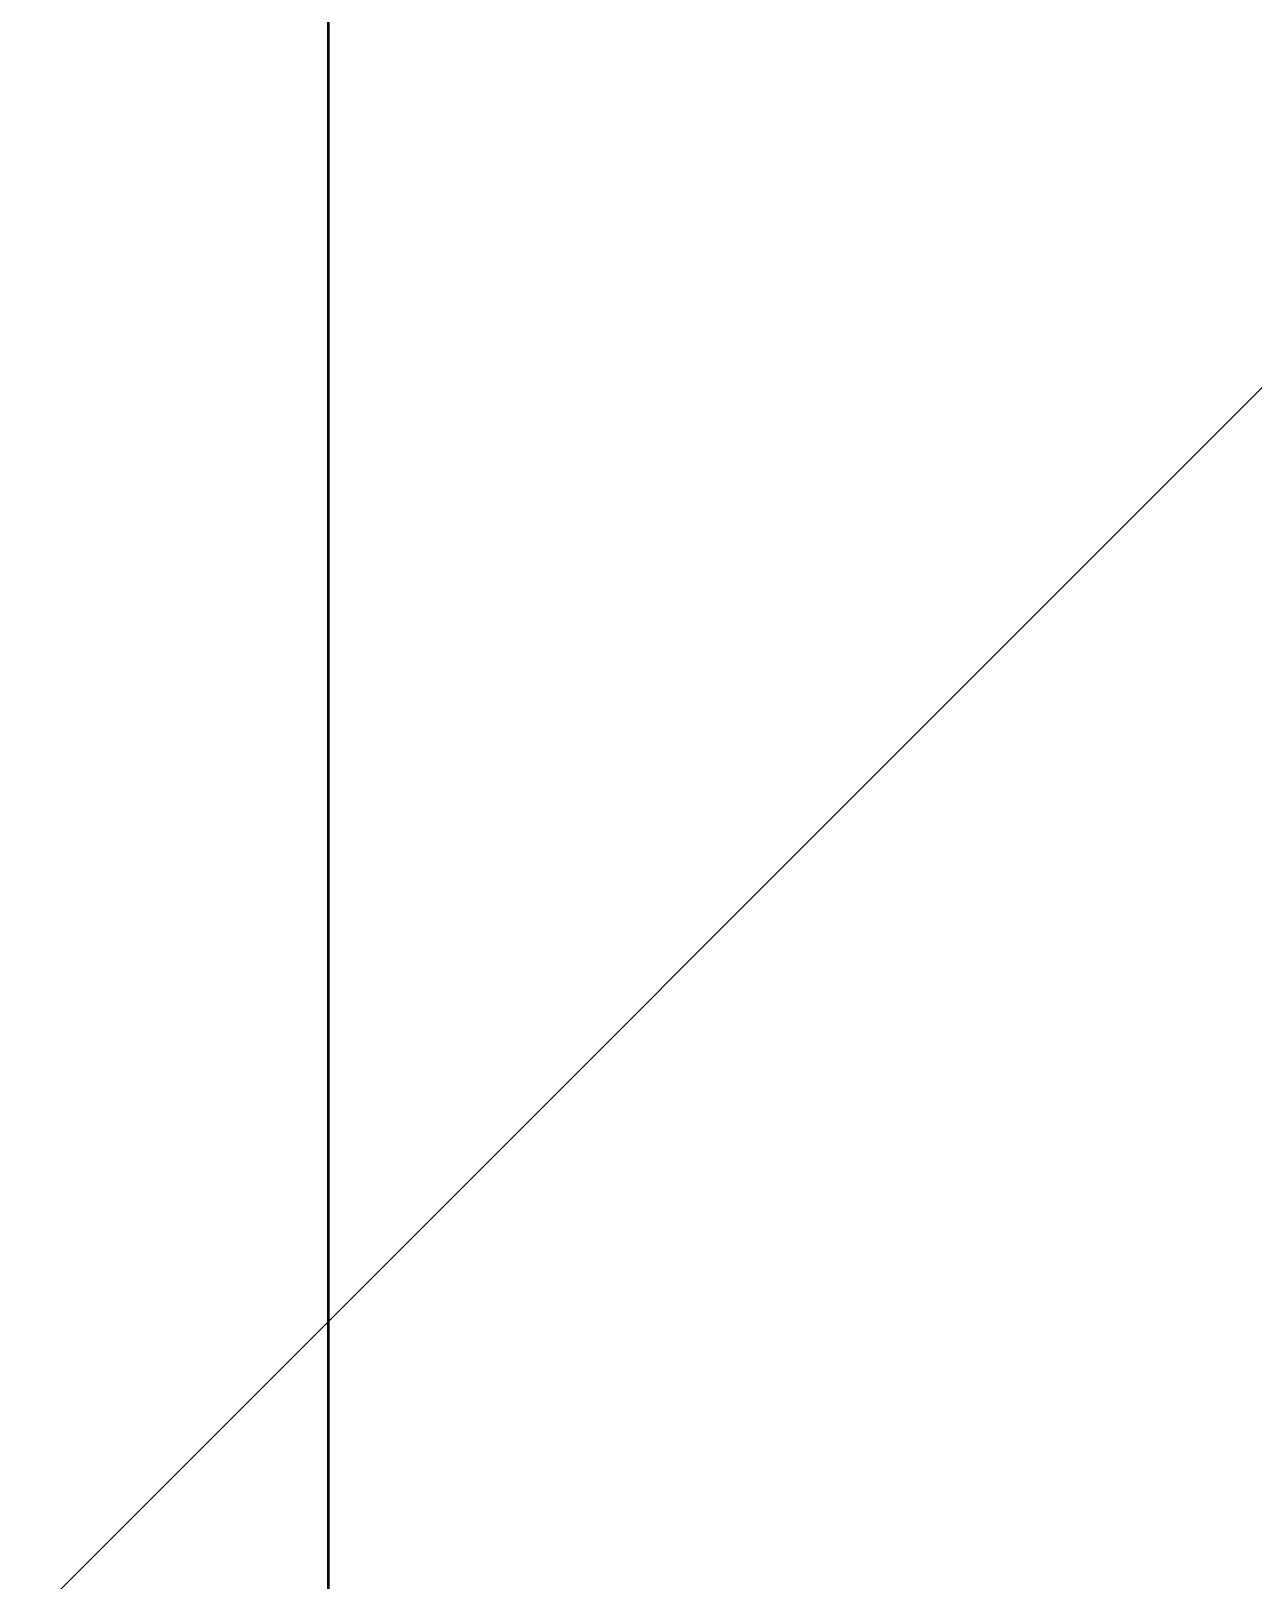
# Model space of a CAD drawing. Header units: millimetres. Extents: x -213911 to 415037, y -3642 to 107391.
# Drawn here: x 106408 to 106877, y 7640 to 8235 of the extents above; entities that cross this region are included whole.
import ezdxf

# ---------------------------------------------------------------- set-up
doc = ezdxf.new("R2010")
doc.units = ezdxf.units.MM
doc.layers.add('1)CF2', color=3, linetype='Continuous', lineweight=30)
doc.layers.add('7.1)Армстрон', color=30, linetype='Continuous', lineweight=50)

msp = doc.modelspace()

# ---------------------------------------------------------------- hatches: boundary and pattern name
at = {"layer": '1)CF2'}
h = msp.add_hatch(dxfattribs=at)
h.set_pattern_fill('ANSI31', color=256, scale=220)
h.paths.add_polyline_path([(107117.83, 5788.94), (107129.6, 8231.56), (107131.12, 8882.19), (107131.12, 8883.1), (107125.09, 8883.12), (107128.01, 10127.03), (101656.06, 10139.87), (101643.85, 4940.39), (101623.85, 4940.43), (101612.92, 281.95), (101872.92, 281.34), (101872.1, -68.66), (105510.09, -77.2), (105510.91, 272.8), (106032.91, 271.57), (106032.09, -78.43), (107110.08, -80.96), (107110.95, 289.48), (107110.96, 292.7), (107116.12, 2491.55), (107116.67, 2724.1), (107110.63, 2724.11), (107111.57, 3120.88), (107122.77, 5322.08), (107116.73, 5322.1)])
at = {"layer": '7.1)Армстрон'}
h = msp.add_hatch(dxfattribs=at)
h.set_pattern_fill('ANGLE', color=256, scale=250)
h.set_pattern_definition([(0, (0, 0), (0, 1746.25), [1270, -476.25]), (90, (0, 0), (-1746.25, 1e-13), [1270, -476.25])])
h.paths.add_polyline_path([(107117.83, 5788.94), (107129.6, 8231.56), (107131.12, 8882.19), (107131.12, 8883.1), (107125.09, 8883.12), (107128.01, 10127.03), (101656.06, 10139.87), (101643.85, 4940.39), (101623.85, 4940.43), (101612.92, 281.95), (101872.92, 281.34), (101872.1, -68.66), (105510.09, -77.2), (105510.91, 272.8), (106032.91, 271.57), (106032.09, -78.43), (107110.08, -80.96), (107110.95, 289.48), (107110.96, 292.7), (107116.12, 2491.55), (107116.67, 2724.1), (107110.63, 2724.11), (107111.57, 3120.88), (107122.77, 5322.08), (107116.73, 5322.1)])

doc.saveas('drawing.dxf')
